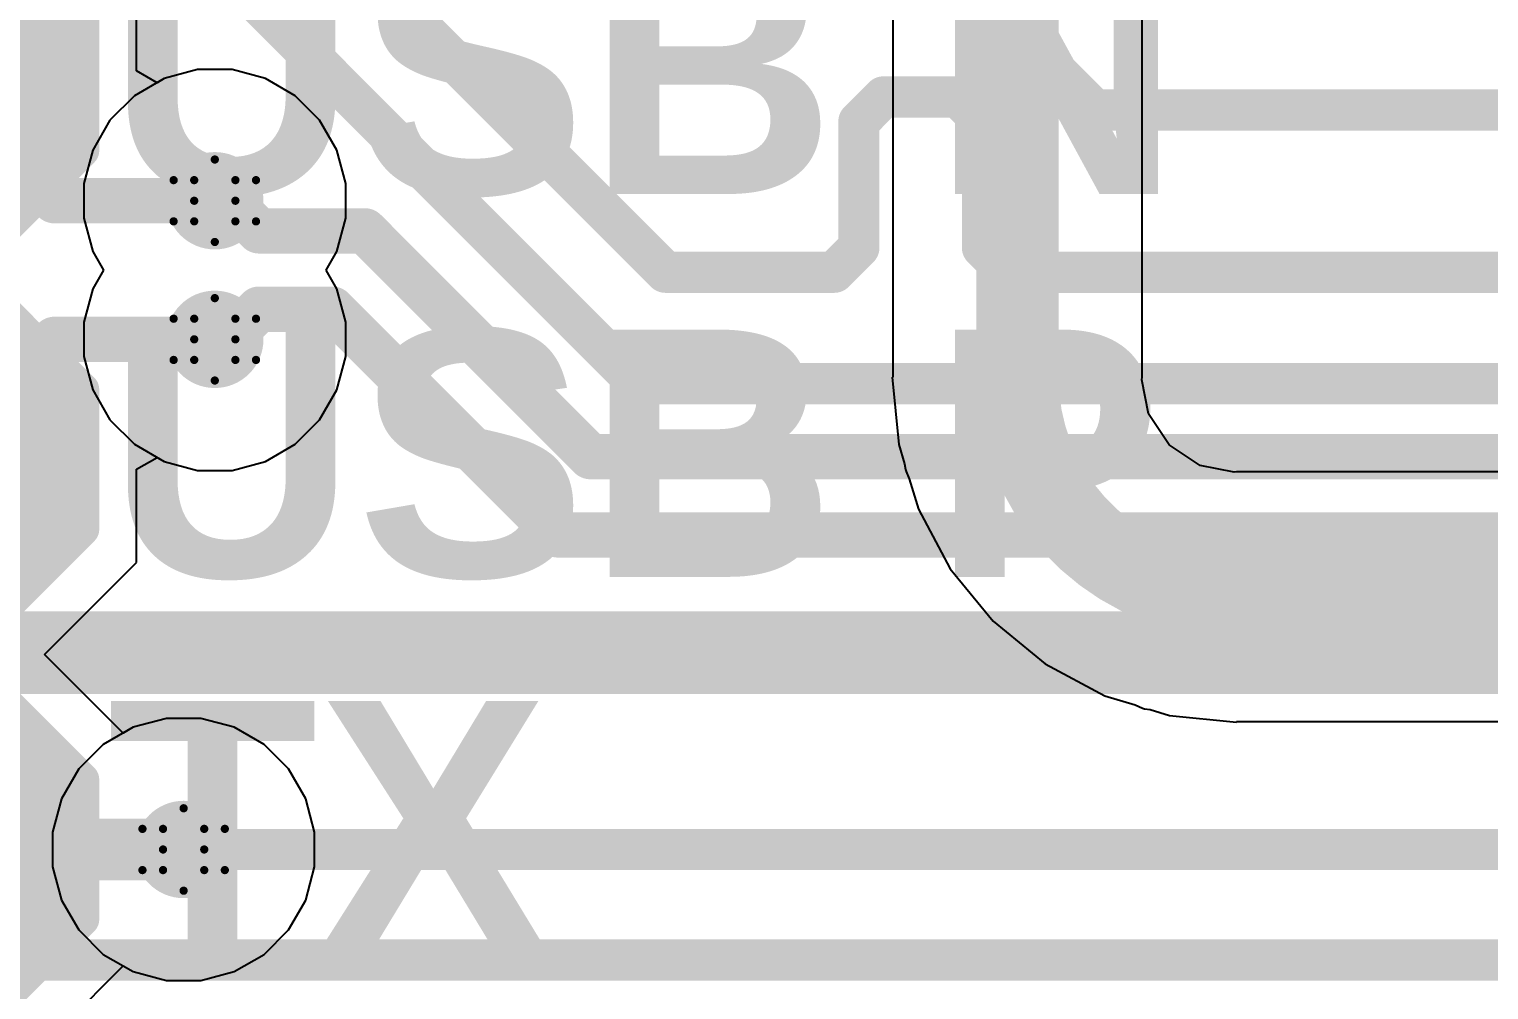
# Model space of a CAD drawing. Header units: inches. Extents: x -3 to 5437, y -3 to 5435.
# Drawn here: x 38.63 to 47.63, y 85.32 to 91.24 of the extents above; entities that cross this region are included whole.
import ezdxf

# ---------------------------------------------------------------- set-up
doc = ezdxf.new("R2010")
doc.units = ezdxf.units.IN
for name, color, linetype in [('Bottom Layer', 5, 'Continuous'), ('Drill Drawing', 1, 'Continuous'), ('GND', 16, 'Continuous'), ('PWR', 76, 'Continuous'), ('Top Layer', 1, 'Continuous'), ('Top Overlay', 2, 'Continuous'), ('Top Paste', 8, 'Continuous'), ('Top Solder', 216, 'Continuous'), ('Via Holes', 16, 'Continuous')]:
    doc.layers.add(name, color=color, linetype=linetype)
doc.styles.add('Arial_Bold', font='', dxfattribs={"height": 0.2})
doc.styles.get('Arial_Bold').set_extended_font_data('Arial', bold=True)

# ---------------------------------------------------------------- blocks, each defined once
blk = doc.blocks.new('T__________91')
at = {"layer": 'Top Layer'}
blk.add_hatch(color=1, dxfattribs=at).paths.add_polyline_path([(0.381, 0.762), (-0.381, 0.762), (-0.762, 0.381), (-0.762, -0.381), (-0.381, -0.762), (0.381, -0.762), (0.762, -0.381), (0.762, 0.381)])
at = {"layer": 'Top Paste'}
blk.add_hatch(color=8, dxfattribs=at).paths.add_polyline_path([(0.381, 0.762), (-0.381, 0.762), (-0.762, 0.381), (-0.762, -0.381), (-0.381, -0.762), (0.381, -0.762), (0.762, -0.381), (0.762, 0.381)])
at = {"layer": 'Top Solder'}
blk.add_hatch(color=216, dxfattribs=at).paths.add_polyline_path([(0.4318, 0.8636), (-0.4318, 0.8636), (-0.8636, 0.4318), (-0.8636, -0.4318), (-0.4318, -0.8636), (0.4318, -0.8636), (0.8636, -0.4318), (0.8636, 0.4318)])
at = {"layer": 'Top Overlay'}
for points in [[(-0.9398, 0.4318, 0.2, 0.2, 0), (-0.4318, 0.9398, 0.2, 0.2, 0)], [(-0.4318, 0.9398, 0.2, 0.2, 0), (0.4318, 0.9398, 0.2, 0.2, 0)], [(0.4318, 0.9398, 0.2, 0.2, 0), (0.9398, 0.4318, 0.2, 0.2, 0)], [(-0.9398, -0.4318, 0.2, 0.2, 0), (-0.9398, 0.4318, 0.2, 0.2, 0)], [(0.9398, -0.4318, 0.2, 0.2, 0), (0.9398, 0.4318, 0.2, 0.2, 0)], [(-0.9398, -0.4318, 0.2, 0.2, 0), (-0.4318, -0.9398, 0.2, 0.2, 0)], [(0.4318, -0.9398, 0.2, 0.2, 0), (0.9398, -0.4318, 0.2, 0.2, 0)], [(-0.4318, -0.9398, 0.2, 0.2, 0), (0.4318, -0.9398, 0.2, 0.2, 0)]]:
    blk.add_lwpolyline(points, format="xyseb", dxfattribs=at)
for points in [[(-0.4818, 0.9398, 0.1, 0.1, 1), (-0.3818, 0.9398, 0.1, 0.1, 1)], [(-0.4818, 0.9398, 0.1, 0.1, 1), (-0.3818, 0.9398, 0.1, 0.1, 1)], [(0.3818, 0.9398, 0.1, 0.1, 1), (0.4818, 0.9398, 0.1, 0.1, 1)], [(0.3818, 0.9398, 0.1, 0.1, 1), (0.4818, 0.9398, 0.1, 0.1, 1)], [(-0.9898, 0.4318, 0.1, 0.1, 1), (-0.8898, 0.4318, 0.1, 0.1, 1)], [(-0.9898, 0.4318, 0.1, 0.1, 1), (-0.8898, 0.4318, 0.1, 0.1, 1)], [(0.8898, 0.4318, 0.1, 0.1, 1), (0.9898, 0.4318, 0.1, 0.1, 1)], [(0.8898, 0.4318, 0.1, 0.1, 1), (0.9898, 0.4318, 0.1, 0.1, 1)], [(-0.9898, -0.4318, 0.1, 0.1, 1), (-0.8898, -0.4318, 0.1, 0.1, 1)], [(-0.9898, -0.4318, 0.1, 0.1, 1), (-0.8898, -0.4318, 0.1, 0.1, 1)], [(0.8898, -0.4318, 0.1, 0.1, 1), (0.9898, -0.4318, 0.1, 0.1, 1)], [(0.8898, -0.4318, 0.1, 0.1, 1), (0.9898, -0.4318, 0.1, 0.1, 1)], [(-0.4818, -0.9398, 0.1, 0.1, 1), (-0.3818, -0.9398, 0.1, 0.1, 1)], [(-0.4818, -0.9398, 0.1, 0.1, 1), (-0.3818, -0.9398, 0.1, 0.1, 1)], [(0.3818, -0.9398, 0.1, 0.1, 1), (0.4818, -0.9398, 0.1, 0.1, 1)], [(0.3818, -0.9398, 0.1, 0.1, 1), (0.4818, -0.9398, 0.1, 0.1, 1)]]:
    blk.add_lwpolyline(points, format="xyseb", close=True, dxfattribs=at)
blk = doc.blocks.new('T__________92')
at = {"layer": 'Top Layer'}
blk.add_hatch(color=1, dxfattribs=at).paths.add_polyline_path([(0.381, 0.762), (-0.381, 0.762), (-0.762, 0.381), (-0.762, -0.381), (-0.381, -0.762), (0.381, -0.762), (0.762, -0.381), (0.762, 0.381)])
at = {"layer": 'Top Paste'}
blk.add_hatch(color=8, dxfattribs=at).paths.add_polyline_path([(0.381, 0.762), (-0.381, 0.762), (-0.762, 0.381), (-0.762, -0.381), (-0.381, -0.762), (0.381, -0.762), (0.762, -0.381), (0.762, 0.381)])
at = {"layer": 'Top Solder'}
blk.add_hatch(color=216, dxfattribs=at).paths.add_polyline_path([(0.4318, 0.8636), (-0.4318, 0.8636), (-0.8636, 0.4318), (-0.8636, -0.4318), (-0.4318, -0.8636), (0.4318, -0.8636), (0.8636, -0.4318), (0.8636, 0.4318)])
at = {"layer": 'Top Overlay'}
for points in [[(-0.9398, 0.4318, 0.2, 0.2, 0), (-0.4318, 0.9398, 0.2, 0.2, 0)], [(-0.4318, 0.9398, 0.2, 0.2, 0), (0.4318, 0.9398, 0.2, 0.2, 0)], [(0.4318, 0.9398, 0.2, 0.2, 0), (0.9398, 0.4318, 0.2, 0.2, 0)], [(-0.9398, -0.4318, 0.2, 0.2, 0), (-0.9398, 0.4318, 0.2, 0.2, 0)], [(0.9398, -0.4318, 0.2, 0.2, 0), (0.9398, 0.4318, 0.2, 0.2, 0)], [(-0.9398, -0.4318, 0.2, 0.2, 0), (-0.4318, -0.9398, 0.2, 0.2, 0)], [(0.4318, -0.9398, 0.2, 0.2, 0), (0.9398, -0.4318, 0.2, 0.2, 0)], [(-0.4318, -0.9398, 0.2, 0.2, 0), (0.4318, -0.9398, 0.2, 0.2, 0)]]:
    blk.add_lwpolyline(points, format="xyseb", dxfattribs=at)
for points in [[(-0.4818, 0.9398, 0.1, 0.1, 1), (-0.3818, 0.9398, 0.1, 0.1, 1)], [(-0.4818, 0.9398, 0.1, 0.1, 1), (-0.3818, 0.9398, 0.1, 0.1, 1)], [(0.3818, 0.9398, 0.1, 0.1, 1), (0.4818, 0.9398, 0.1, 0.1, 1)], [(0.3818, 0.9398, 0.1, 0.1, 1), (0.4818, 0.9398, 0.1, 0.1, 1)], [(-0.9898, 0.4318, 0.1, 0.1, 1), (-0.8898, 0.4318, 0.1, 0.1, 1)], [(-0.9898, 0.4318, 0.1, 0.1, 1), (-0.8898, 0.4318, 0.1, 0.1, 1)], [(0.8898, 0.4318, 0.1, 0.1, 1), (0.9898, 0.4318, 0.1, 0.1, 1)], [(0.8898, 0.4318, 0.1, 0.1, 1), (0.9898, 0.4318, 0.1, 0.1, 1)], [(-0.9898, -0.4318, 0.1, 0.1, 1), (-0.8898, -0.4318, 0.1, 0.1, 1)], [(-0.9898, -0.4318, 0.1, 0.1, 1), (-0.8898, -0.4318, 0.1, 0.1, 1)], [(0.8898, -0.4318, 0.1, 0.1, 1), (0.9898, -0.4318, 0.1, 0.1, 1)], [(0.8898, -0.4318, 0.1, 0.1, 1), (0.9898, -0.4318, 0.1, 0.1, 1)], [(-0.4818, -0.9398, 0.1, 0.1, 1), (-0.3818, -0.9398, 0.1, 0.1, 1)], [(-0.4818, -0.9398, 0.1, 0.1, 1), (-0.3818, -0.9398, 0.1, 0.1, 1)], [(0.3818, -0.9398, 0.1, 0.1, 1), (0.4818, -0.9398, 0.1, 0.1, 1)], [(0.3818, -0.9398, 0.1, 0.1, 1), (0.4818, -0.9398, 0.1, 0.1, 1)]]:
    blk.add_lwpolyline(points, format="xyseb", close=True, dxfattribs=at)
blk = doc.blocks.new('T__________93')
at = {"layer": 'Top Layer'}
blk.add_hatch(color=1, dxfattribs=at).paths.add_polyline_path([(0.381, 0.762), (-0.381, 0.762), (-0.762, 0.381), (-0.762, -0.381), (-0.381, -0.762), (0.381, -0.762), (0.762, -0.381), (0.762, 0.381)])
at = {"layer": 'Top Paste'}
blk.add_hatch(color=8, dxfattribs=at).paths.add_polyline_path([(0.381, 0.762), (-0.381, 0.762), (-0.762, 0.381), (-0.762, -0.381), (-0.381, -0.762), (0.381, -0.762), (0.762, -0.381), (0.762, 0.381)])
at = {"layer": 'Top Solder'}
blk.add_hatch(color=216, dxfattribs=at).paths.add_polyline_path([(0.4318, 0.8636), (-0.4318, 0.8636), (-0.8636, 0.4318), (-0.8636, -0.4318), (-0.4318, -0.8636), (0.4318, -0.8636), (0.8636, -0.4318), (0.8636, 0.4318)])
at = {"layer": 'Top Overlay'}
for points in [[(-0.9398, 0.4318, 0.2, 0.2, 0), (-0.4318, 0.9398, 0.2, 0.2, 0)], [(-0.4318, 0.9398, 0.2, 0.2, 0), (0.4318, 0.9398, 0.2, 0.2, 0)], [(0.4318, 0.9398, 0.2, 0.2, 0), (0.9398, 0.4318, 0.2, 0.2, 0)], [(-0.9398, -0.4318, 0.2, 0.2, 0), (-0.9398, 0.4318, 0.2, 0.2, 0)], [(0.9398, -0.4318, 0.2, 0.2, 0), (0.9398, 0.4318, 0.2, 0.2, 0)], [(-0.9398, -0.4318, 0.2, 0.2, 0), (-0.4318, -0.9398, 0.2, 0.2, 0)], [(0.4318, -0.9398, 0.2, 0.2, 0), (0.9398, -0.4318, 0.2, 0.2, 0)], [(-0.4318, -0.9398, 0.2, 0.2, 0), (0.4318, -0.9398, 0.2, 0.2, 0)]]:
    blk.add_lwpolyline(points, format="xyseb", dxfattribs=at)
for points in [[(-0.4818, 0.9398, 0.1, 0.1, 1), (-0.3818, 0.9398, 0.1, 0.1, 1)], [(-0.4818, 0.9398, 0.1, 0.1, 1), (-0.3818, 0.9398, 0.1, 0.1, 1)], [(0.3818, 0.9398, 0.1, 0.1, 1), (0.4818, 0.9398, 0.1, 0.1, 1)], [(0.3818, 0.9398, 0.1, 0.1, 1), (0.4818, 0.9398, 0.1, 0.1, 1)], [(-0.9898, 0.4318, 0.1, 0.1, 1), (-0.8898, 0.4318, 0.1, 0.1, 1)], [(-0.9898, 0.4318, 0.1, 0.1, 1), (-0.8898, 0.4318, 0.1, 0.1, 1)], [(0.8898, 0.4318, 0.1, 0.1, 1), (0.9898, 0.4318, 0.1, 0.1, 1)], [(0.8898, 0.4318, 0.1, 0.1, 1), (0.9898, 0.4318, 0.1, 0.1, 1)], [(-0.9898, -0.4318, 0.1, 0.1, 1), (-0.8898, -0.4318, 0.1, 0.1, 1)], [(-0.9898, -0.4318, 0.1, 0.1, 1), (-0.8898, -0.4318, 0.1, 0.1, 1)], [(0.8898, -0.4318, 0.1, 0.1, 1), (0.9898, -0.4318, 0.1, 0.1, 1)], [(0.8898, -0.4318, 0.1, 0.1, 1), (0.9898, -0.4318, 0.1, 0.1, 1)], [(-0.4818, -0.9398, 0.1, 0.1, 1), (-0.3818, -0.9398, 0.1, 0.1, 1)], [(-0.4818, -0.9398, 0.1, 0.1, 1), (-0.3818, -0.9398, 0.1, 0.1, 1)], [(0.3818, -0.9398, 0.1, 0.1, 1), (0.4818, -0.9398, 0.1, 0.1, 1)], [(0.3818, -0.9398, 0.1, 0.1, 1), (0.4818, -0.9398, 0.1, 0.1, 1)]]:
    blk.add_lwpolyline(points, format="xyseb", close=True, dxfattribs=at)

msp = doc.modelspace()

# ---------------------------------------------------------------- hatches: boundary and pattern name
at = {"layer": 'Bottom Layer'}
h = msp.add_hatch(color=5, dxfattribs=at)
edge = h.paths.add_edge_path()
edge.add_arc((39.7764, 90.1801), 0.3, 0, 360)
h = msp.add_hatch(color=5, dxfattribs=at)
edge = h.paths.add_edge_path()
edge.add_arc((39.7764, 89.3261), 0.3, 0, 360)
h = msp.add_hatch(color=5, dxfattribs=at)
edge = h.paths.add_edge_path()
edge.add_arc((39.5842, 86.1822), 0.3, 0, 360)
at = {"layer": 'GND'}
h = msp.add_hatch(color=16, dxfattribs=at)
edge = h.paths.add_edge_path()
edge.add_arc((39.7764, 90.1801), 0.3, 0, 360)
h = msp.add_hatch(color=16, dxfattribs=at)
edge = h.paths.add_edge_path()
edge.add_arc((39.7764, 89.3261), 0.3, 0, 360)
h = msp.add_hatch(color=16, dxfattribs=at)
edge = h.paths.add_edge_path()
edge.add_arc((39.5842, 86.1822), 0.3, 0, 360)
at = {"layer": 'PWR'}
h = msp.add_hatch(color=76, dxfattribs=at)
edge = h.paths.add_edge_path()
edge.add_arc((39.7764, 90.1801), 0.3, 0, 360)
h = msp.add_hatch(color=76, dxfattribs=at)
edge = h.paths.add_edge_path()
edge.add_arc((39.7764, 89.3261), 0.3, 0, 360)
h = msp.add_hatch(color=76, dxfattribs=at)
edge = h.paths.add_edge_path()
edge.add_arc((39.5842, 86.1822), 0.3, 0, 360)
at = {"layer": 'Top Layer'}
h = msp.add_hatch(color=1, dxfattribs=at)
edge = h.paths.add_edge_path()
edge.add_arc((39.7764, 90.1801), 0.3, 0, 360)
h = msp.add_hatch(color=1, dxfattribs=at)
edge = h.paths.add_edge_path()
edge.add_arc((39.7764, 89.3261), 0.3, 0, 360)
h = msp.add_hatch(color=1, dxfattribs=at)
edge = h.paths.add_edge_path()
edge.add_arc((39.5842, 86.1822), 0.3, 0, 360)
at = {"layer": 'Via Holes'}
h = msp.add_hatch(color=7, dxfattribs=at)
edge = h.paths.add_edge_path()
edge.add_arc((39.7764, 90.1801), 0.15, 0, 360)
h = msp.add_hatch(color=7, dxfattribs=at)
edge = h.paths.add_edge_path()
edge.add_arc((39.7764, 89.3261), 0.15, 0, 360)
h = msp.add_hatch(color=7, dxfattribs=at)
edge = h.paths.add_edge_path()
edge.add_arc((39.5842, 86.1822), 0.15, 0, 360)

# ---------------------------------------------------------------- linework, layer by layer
at = {"layer": 'Bottom Layer'}
for points in [[(40.0065, 92.2887, 0.254, 0.254, 0), (42.5557, 89.7395, 0.254, 0.254, 0)], [(39.4828, 91.9562, 0.254, 0.254, 0), (42.3866, 89.0524, 0.254, 0.254, 0)], [(44.4504, 91.4908, 0.254, 0.254, 0), (45.2017, 90.7395, 0.254, 0.254, 0)], [(43.7485, 90.6676, 0.254, 0.254, 0), (43.9009, 90.82, 0.254, 0.254, 0)], [(43.9009, 90.82, 0.254, 0.254, 0), (44.3581, 90.82, 0.254, 0.254, 0)], [(44.3581, 90.82, 0.254, 0.254, 0), (44.5105, 90.6676, 0.254, 0.254, 0)], [(45.2017, 90.7395, 0.254, 0.254, 0), (50.5007, 90.7395, 0.254, 0.254, 0)], [(43.7485, 89.8919, 0.254, 0.254, 0), (43.7485, 90.6676, 0.254, 0.254, 0)], [(44.5105, 89.8919, 0.254, 0.254, 0), (44.5105, 90.6676, 0.254, 0.254, 0)], [(39.7764, 90.1801, 0.2794, 0.2794, 0), (39.8632, 90.1801, 0.2794, 0.2794, 0)], [(39.8632, 90.1801, 0.2794, 0.2794, 0), (40.0489, 89.9944, 0.2794, 0.2794, 0)], [(40.0489, 89.9944, 0.2794, 0.2794, 0), (40.7017, 89.9944, 0.2794, 0.2794, 0)], [(40.7017, 89.9944, 0.2794, 0.2794, 0), (42.0927, 88.6034, 0.2794, 0.2794, 0)], [(43.5961, 89.7395, 0.254, 0.254, 0), (43.7485, 89.8919, 0.254, 0.254, 0)], [(44.5105, 89.8919, 0.254, 0.254, 0), (44.6629, 89.7395, 0.254, 0.254, 0)], [(42.5557, 89.7395, 0.254, 0.254, 0), (43.4691, 89.7395, 0.254, 0.254, 0)], [(43.4691, 89.7395, 0.254, 0.254, 0), (43.5961, 89.7395, 0.254, 0.254, 0)], [(44.6629, 89.7395, 0.254, 0.254, 0), (46.4802, 89.7395, 0.254, 0.254, 0)], [(46.4802, 89.7395, 0.254, 0.254, 0), (50.5007, 89.7395, 0.254, 0.254, 0)], [(39.8632, 89.3261, 0.2794, 0.2794, 0), (40.0489, 89.5118, 0.2794, 0.2794, 0)], [(40.0489, 89.5118, 0.2794, 0.2794, 0), (40.5018, 89.5118, 0.2794, 0.2794, 0)], [(40.5018, 89.5118, 0.2794, 0.2794, 0), (41.8928, 88.1208, 0.2794, 0.2794, 0)], [(39.7764, 89.3261, 0.2794, 0.2794, 0), (39.8632, 89.3261, 0.2794, 0.2794, 0)], [(42.3866, 89.0524, 0.254, 0.254, 0), (51.9186, 89.0524, 0.254, 0.254, 0)], [(42.0927, 88.6034, 0.2794, 0.2794, 0), (52.0983, 88.6034, 0.2794, 0.2794, 0)], [(41.8928, 88.1208, 0.2794, 0.2794, 0), (52.2982, 88.1208, 0.2794, 0.2794, 0)], [(36.8094, 87.3953, 0.508, 0.508, 0), (53.0667, 87.3953, 0.508, 0.508, 0)], [(39.5842, 86.1822, 0.254, 0.254, 0), (53.242, 86.1822, 0.254, 0.254, 0)], [(35.9539, 85.5012, 0.254, 0.254, 0), (63.8099, 85.5012, 0.254, 0.254, 0)]]:
    msp.add_lwpolyline(points, format="xyseb", dxfattribs=at)
for points in [[(43.8374, 90.82, 0.127, 0.127, 1), (43.9644, 90.82, 0.127, 0.127, 1)], [(43.8374, 90.82, 0.127, 0.127, 1), (43.9644, 90.82, 0.127, 0.127, 1)], [(44.2946, 90.82, 0.127, 0.127, 1), (44.4216, 90.82, 0.127, 0.127, 1)], [(44.2946, 90.82, 0.127, 0.127, 1), (44.4216, 90.82, 0.127, 0.127, 1)], [(45.1382, 90.7395, 0.127, 0.127, 1), (45.2652, 90.7395, 0.127, 0.127, 1)], [(45.1382, 90.7395, 0.127, 0.127, 1), (45.2652, 90.7395, 0.127, 0.127, 1)], [(43.685, 90.6676, 0.127, 0.127, 1), (43.812, 90.6676, 0.127, 0.127, 1)], [(43.685, 90.6676, 0.127, 0.127, 1), (43.812, 90.6676, 0.127, 0.127, 1)], [(44.447, 90.6676, 0.127, 0.127, 1), (44.574, 90.6676, 0.127, 0.127, 1)], [(44.447, 90.6676, 0.127, 0.127, 1), (44.574, 90.6676, 0.127, 0.127, 1)], [(39.7066, 90.1801, 0.1397, 0.1397, 1), (39.8463, 90.1801, 0.1397, 0.1397, 1)], [(39.7933, 90.1801, 0.1397, 0.1397, 1), (39.933, 90.1801, 0.1397, 0.1397, 1)], [(39.7933, 90.1801, 0.1397, 0.1397, 1), (39.933, 90.1801, 0.1397, 0.1397, 1)], [(39.979, 89.9944, 0.1397, 0.1397, 1), (40.1187, 89.9944, 0.1397, 0.1397, 1)], [(39.979, 89.9944, 0.1397, 0.1397, 1), (40.1187, 89.9944, 0.1397, 0.1397, 1)], [(40.6318, 89.9944, 0.1397, 0.1397, 1), (40.7715, 89.9944, 0.1397, 0.1397, 1)], [(40.6318, 89.9944, 0.1397, 0.1397, 1), (40.7715, 89.9944, 0.1397, 0.1397, 1)], [(43.685, 89.8919, 0.127, 0.127, 1), (43.812, 89.8919, 0.127, 0.127, 1)], [(43.685, 89.8919, 0.127, 0.127, 1), (43.812, 89.8919, 0.127, 0.127, 1)], [(44.447, 89.8919, 0.127, 0.127, 1), (44.574, 89.8919, 0.127, 0.127, 1)], [(44.447, 89.8919, 0.127, 0.127, 1), (44.574, 89.8919, 0.127, 0.127, 1)], [(42.4922, 89.7395, 0.127, 0.127, 1), (42.6192, 89.7395, 0.127, 0.127, 1)], [(42.4922, 89.7395, 0.127, 0.127, 1), (42.6192, 89.7395, 0.127, 0.127, 1)], [(43.4056, 89.7395, 0.127, 0.127, 1), (43.5326, 89.7395, 0.127, 0.127, 1)], [(43.4056, 89.7395, 0.127, 0.127, 1), (43.5326, 89.7395, 0.127, 0.127, 1)], [(43.5326, 89.7395, 0.127, 0.127, 1), (43.6596, 89.7395, 0.127, 0.127, 1)], [(43.5326, 89.7395, 0.127, 0.127, 1), (43.6596, 89.7395, 0.127, 0.127, 1)], [(44.5994, 89.7395, 0.127, 0.127, 1), (44.7264, 89.7395, 0.127, 0.127, 1)], [(44.5994, 89.7395, 0.127, 0.127, 1), (44.7264, 89.7395, 0.127, 0.127, 1)], [(46.4167, 89.7395, 0.127, 0.127, 1), (46.5437, 89.7395, 0.127, 0.127, 1)], [(46.4167, 89.7395, 0.127, 0.127, 1), (46.5437, 89.7395, 0.127, 0.127, 1)], [(39.979, 89.5118, 0.1397, 0.1397, 1), (40.1187, 89.5118, 0.1397, 0.1397, 1)], [(39.979, 89.5118, 0.1397, 0.1397, 1), (40.1187, 89.5118, 0.1397, 0.1397, 1)], [(40.4319, 89.5118, 0.1397, 0.1397, 1), (40.5716, 89.5118, 0.1397, 0.1397, 1)], [(40.4319, 89.5118, 0.1397, 0.1397, 1), (40.5716, 89.5118, 0.1397, 0.1397, 1)], [(39.7066, 89.3261, 0.1397, 0.1397, 1), (39.8463, 89.3261, 0.1397, 0.1397, 1)], [(39.7933, 89.3261, 0.1397, 0.1397, 1), (39.933, 89.3261, 0.1397, 0.1397, 1)], [(39.7933, 89.3261, 0.1397, 0.1397, 1), (39.933, 89.3261, 0.1397, 0.1397, 1)], [(42.3231, 89.0524, 0.127, 0.127, 1), (42.4501, 89.0524, 0.127, 0.127, 1)], [(42.3231, 89.0524, 0.127, 0.127, 1), (42.4501, 89.0524, 0.127, 0.127, 1)], [(42.0228, 88.6034, 0.1397, 0.1397, 1), (42.1625, 88.6034, 0.1397, 0.1397, 1)], [(42.0228, 88.6034, 0.1397, 0.1397, 1), (42.1625, 88.6034, 0.1397, 0.1397, 1)], [(41.8229, 88.1208, 0.1397, 0.1397, 1), (41.9626, 88.1208, 0.1397, 0.1397, 1)], [(41.8229, 88.1208, 0.1397, 0.1397, 1), (41.9626, 88.1208, 0.1397, 0.1397, 1)], [(39.5207, 86.1822, 0.127, 0.127, 1), (39.6477, 86.1822, 0.127, 0.127, 1)]]:
    msp.add_lwpolyline(points, format="xyseb", close=True, dxfattribs=at)
at = {"layer": 'Drill Drawing'}
for points in [[(39.6494, 90.3071, 0.0508, 0.0508, 0), (39.7764, 90.4341, 0.0508, 0.0508, 0)], [(39.7764, 90.4341, 0.0508, 0.0508, 0), (39.9034, 90.3071, 0.0508, 0.0508, 0)], [(39.5224, 90.3071, 0.0508, 0.0508, 0), (39.6494, 90.1801, 0.0508, 0.0508, 0)], [(39.5224, 90.3071, 0.0508, 0.0508, 0), (39.6494, 90.3071, 0.0508, 0.0508, 0)], [(39.9034, 90.3071, 0.0508, 0.0508, 0), (40.0304, 90.3071, 0.0508, 0.0508, 0)], [(39.9034, 90.1801, 0.0508, 0.0508, 0), (40.0304, 90.3071, 0.0508, 0.0508, 0)], [(39.5224, 90.0531, 0.0508, 0.0508, 0), (39.6494, 90.1801, 0.0508, 0.0508, 0)], [(39.9034, 90.1801, 0.0508, 0.0508, 0), (40.0304, 90.0531, 0.0508, 0.0508, 0)], [(39.5224, 90.0531, 0.0508, 0.0508, 0), (39.6494, 90.0531, 0.0508, 0.0508, 0)], [(39.6494, 90.0531, 0.0508, 0.0508, 0), (39.7764, 89.9261, 0.0508, 0.0508, 0)], [(39.7764, 89.9261, 0.0508, 0.0508, 0), (39.9034, 90.0531, 0.0508, 0.0508, 0)], [(39.9034, 90.0531, 0.0508, 0.0508, 0), (40.0304, 90.0531, 0.0508, 0.0508, 0)], [(39.6494, 89.4531, 0.0508, 0.0508, 0), (39.7764, 89.5801, 0.0508, 0.0508, 0)], [(39.7764, 89.5801, 0.0508, 0.0508, 0), (39.9034, 89.4531, 0.0508, 0.0508, 0)], [(39.5224, 89.4531, 0.0508, 0.0508, 0), (39.6494, 89.3261, 0.0508, 0.0508, 0)], [(39.5224, 89.4531, 0.0508, 0.0508, 0), (39.6494, 89.4531, 0.0508, 0.0508, 0)], [(39.9034, 89.4531, 0.0508, 0.0508, 0), (40.0304, 89.4531, 0.0508, 0.0508, 0)], [(39.9034, 89.3261, 0.0508, 0.0508, 0), (40.0304, 89.4531, 0.0508, 0.0508, 0)], [(39.5224, 89.1991, 0.0508, 0.0508, 0), (39.6494, 89.3261, 0.0508, 0.0508, 0)], [(39.9034, 89.3261, 0.0508, 0.0508, 0), (40.0304, 89.1991, 0.0508, 0.0508, 0)], [(39.5224, 89.1991, 0.0508, 0.0508, 0), (39.6494, 89.1991, 0.0508, 0.0508, 0)], [(39.6494, 89.1991, 0.0508, 0.0508, 0), (39.7764, 89.0721, 0.0508, 0.0508, 0)], [(39.7764, 89.0721, 0.0508, 0.0508, 0), (39.9034, 89.1991, 0.0508, 0.0508, 0)], [(39.9034, 89.1991, 0.0508, 0.0508, 0), (40.0304, 89.1991, 0.0508, 0.0508, 0)], [(39.4572, 86.3092, 0.0508, 0.0508, 0), (39.5842, 86.4362, 0.0508, 0.0508, 0)], [(39.5842, 86.4362, 0.0508, 0.0508, 0), (39.7112, 86.3092, 0.0508, 0.0508, 0)], [(39.3302, 86.3092, 0.0508, 0.0508, 0), (39.4572, 86.1822, 0.0508, 0.0508, 0)], [(39.3302, 86.3092, 0.0508, 0.0508, 0), (39.4572, 86.3092, 0.0508, 0.0508, 0)], [(39.7112, 86.3092, 0.0508, 0.0508, 0), (39.8382, 86.3092, 0.0508, 0.0508, 0)], [(39.7112, 86.1822, 0.0508, 0.0508, 0), (39.8382, 86.3092, 0.0508, 0.0508, 0)], [(39.3302, 86.0552, 0.0508, 0.0508, 0), (39.4572, 86.1822, 0.0508, 0.0508, 0)], [(39.7112, 86.1822, 0.0508, 0.0508, 0), (39.8382, 86.0552, 0.0508, 0.0508, 0)], [(39.3302, 86.0552, 0.0508, 0.0508, 0), (39.4572, 86.0552, 0.0508, 0.0508, 0)], [(39.4572, 86.0552, 0.0508, 0.0508, 0), (39.5842, 85.9282, 0.0508, 0.0508, 0)], [(39.5842, 85.9282, 0.0508, 0.0508, 0), (39.7112, 86.0552, 0.0508, 0.0508, 0)], [(39.7112, 86.0552, 0.0508, 0.0508, 0), (39.8382, 86.0552, 0.0508, 0.0508, 0)]]:
    msp.add_lwpolyline(points, format="xyseb", dxfattribs=at)
for points in [[(39.7637, 90.4341, 0.0254, 0.0254, 1), (39.7891, 90.4341, 0.0254, 0.0254, 1)], [(39.7637, 90.4341, 0.0254, 0.0254, 1), (39.7891, 90.4341, 0.0254, 0.0254, 1)], [(39.5097, 90.3071, 0.0254, 0.0254, 1), (39.5351, 90.3071, 0.0254, 0.0254, 1)], [(39.5097, 90.3071, 0.0254, 0.0254, 1), (39.5351, 90.3071, 0.0254, 0.0254, 1)], [(39.6367, 90.3071, 0.0254, 0.0254, 1), (39.6621, 90.3071, 0.0254, 0.0254, 1)], [(39.6367, 90.3071, 0.0254, 0.0254, 1), (39.6621, 90.3071, 0.0254, 0.0254, 1)], [(39.8907, 90.3071, 0.0254, 0.0254, 1), (39.9161, 90.3071, 0.0254, 0.0254, 1)], [(39.8907, 90.3071, 0.0254, 0.0254, 1), (39.9161, 90.3071, 0.0254, 0.0254, 1)], [(40.0177, 90.3071, 0.0254, 0.0254, 1), (40.0431, 90.3071, 0.0254, 0.0254, 1)], [(40.0177, 90.3071, 0.0254, 0.0254, 1), (40.0431, 90.3071, 0.0254, 0.0254, 1)], [(39.6367, 90.1801, 0.0254, 0.0254, 1), (39.6621, 90.1801, 0.0254, 0.0254, 1)], [(39.6367, 90.1801, 0.0254, 0.0254, 1), (39.6621, 90.1801, 0.0254, 0.0254, 1)], [(39.8907, 90.1801, 0.0254, 0.0254, 1), (39.9161, 90.1801, 0.0254, 0.0254, 1)], [(39.8907, 90.1801, 0.0254, 0.0254, 1), (39.9161, 90.1801, 0.0254, 0.0254, 1)], [(39.5097, 90.0531, 0.0254, 0.0254, 1), (39.5351, 90.0531, 0.0254, 0.0254, 1)], [(39.5097, 90.0531, 0.0254, 0.0254, 1), (39.5351, 90.0531, 0.0254, 0.0254, 1)], [(39.6367, 90.0531, 0.0254, 0.0254, 1), (39.6621, 90.0531, 0.0254, 0.0254, 1)], [(39.6367, 90.0531, 0.0254, 0.0254, 1), (39.6621, 90.0531, 0.0254, 0.0254, 1)], [(39.8907, 90.0531, 0.0254, 0.0254, 1), (39.9161, 90.0531, 0.0254, 0.0254, 1)], [(39.8907, 90.0531, 0.0254, 0.0254, 1), (39.9161, 90.0531, 0.0254, 0.0254, 1)], [(40.0177, 90.0531, 0.0254, 0.0254, 1), (40.0431, 90.0531, 0.0254, 0.0254, 1)], [(40.0177, 90.0531, 0.0254, 0.0254, 1), (40.0431, 90.0531, 0.0254, 0.0254, 1)], [(39.7637, 89.9261, 0.0254, 0.0254, 1), (39.7891, 89.9261, 0.0254, 0.0254, 1)], [(39.7637, 89.9261, 0.0254, 0.0254, 1), (39.7891, 89.9261, 0.0254, 0.0254, 1)], [(39.7637, 89.5801, 0.0254, 0.0254, 1), (39.7891, 89.5801, 0.0254, 0.0254, 1)], [(39.7637, 89.5801, 0.0254, 0.0254, 1), (39.7891, 89.5801, 0.0254, 0.0254, 1)], [(39.5097, 89.4531, 0.0254, 0.0254, 1), (39.5351, 89.4531, 0.0254, 0.0254, 1)], [(39.5097, 89.4531, 0.0254, 0.0254, 1), (39.5351, 89.4531, 0.0254, 0.0254, 1)], [(39.6367, 89.4531, 0.0254, 0.0254, 1), (39.6621, 89.4531, 0.0254, 0.0254, 1)], [(39.6367, 89.4531, 0.0254, 0.0254, 1), (39.6621, 89.4531, 0.0254, 0.0254, 1)], [(39.8907, 89.4531, 0.0254, 0.0254, 1), (39.9161, 89.4531, 0.0254, 0.0254, 1)], [(39.8907, 89.4531, 0.0254, 0.0254, 1), (39.9161, 89.4531, 0.0254, 0.0254, 1)], [(40.0177, 89.4531, 0.0254, 0.0254, 1), (40.0431, 89.4531, 0.0254, 0.0254, 1)], [(40.0177, 89.4531, 0.0254, 0.0254, 1), (40.0431, 89.4531, 0.0254, 0.0254, 1)], [(39.6367, 89.3261, 0.0254, 0.0254, 1), (39.6621, 89.3261, 0.0254, 0.0254, 1)], [(39.6367, 89.3261, 0.0254, 0.0254, 1), (39.6621, 89.3261, 0.0254, 0.0254, 1)], [(39.8907, 89.3261, 0.0254, 0.0254, 1), (39.9161, 89.3261, 0.0254, 0.0254, 1)], [(39.8907, 89.3261, 0.0254, 0.0254, 1), (39.9161, 89.3261, 0.0254, 0.0254, 1)], [(39.5097, 89.1991, 0.0254, 0.0254, 1), (39.5351, 89.1991, 0.0254, 0.0254, 1)], [(39.5097, 89.1991, 0.0254, 0.0254, 1), (39.5351, 89.1991, 0.0254, 0.0254, 1)], [(39.6367, 89.1991, 0.0254, 0.0254, 1), (39.6621, 89.1991, 0.0254, 0.0254, 1)], [(39.6367, 89.1991, 0.0254, 0.0254, 1), (39.6621, 89.1991, 0.0254, 0.0254, 1)], [(39.8907, 89.1991, 0.0254, 0.0254, 1), (39.9161, 89.1991, 0.0254, 0.0254, 1)], [(39.8907, 89.1991, 0.0254, 0.0254, 1), (39.9161, 89.1991, 0.0254, 0.0254, 1)], [(40.0177, 89.1991, 0.0254, 0.0254, 1), (40.0431, 89.1991, 0.0254, 0.0254, 1)], [(40.0177, 89.1991, 0.0254, 0.0254, 1), (40.0431, 89.1991, 0.0254, 0.0254, 1)], [(39.7637, 89.0721, 0.0254, 0.0254, 1), (39.7891, 89.0721, 0.0254, 0.0254, 1)], [(39.7637, 89.0721, 0.0254, 0.0254, 1), (39.7891, 89.0721, 0.0254, 0.0254, 1)], [(39.5715, 86.4362, 0.0254, 0.0254, 1), (39.5969, 86.4362, 0.0254, 0.0254, 1)], [(39.5715, 86.4362, 0.0254, 0.0254, 1), (39.5969, 86.4362, 0.0254, 0.0254, 1)], [(39.3175, 86.3092, 0.0254, 0.0254, 1), (39.3429, 86.3092, 0.0254, 0.0254, 1)], [(39.3175, 86.3092, 0.0254, 0.0254, 1), (39.3429, 86.3092, 0.0254, 0.0254, 1)], [(39.4445, 86.3092, 0.0254, 0.0254, 1), (39.4699, 86.3092, 0.0254, 0.0254, 1)], [(39.4445, 86.3092, 0.0254, 0.0254, 1), (39.4699, 86.3092, 0.0254, 0.0254, 1)], [(39.6985, 86.3092, 0.0254, 0.0254, 1), (39.7239, 86.3092, 0.0254, 0.0254, 1)], [(39.6985, 86.3092, 0.0254, 0.0254, 1), (39.7239, 86.3092, 0.0254, 0.0254, 1)], [(39.8255, 86.3092, 0.0254, 0.0254, 1), (39.8509, 86.3092, 0.0254, 0.0254, 1)], [(39.8255, 86.3092, 0.0254, 0.0254, 1), (39.8509, 86.3092, 0.0254, 0.0254, 1)], [(39.4445, 86.1822, 0.0254, 0.0254, 1), (39.4699, 86.1822, 0.0254, 0.0254, 1)], [(39.4445, 86.1822, 0.0254, 0.0254, 1), (39.4699, 86.1822, 0.0254, 0.0254, 1)], [(39.6985, 86.1822, 0.0254, 0.0254, 1), (39.7239, 86.1822, 0.0254, 0.0254, 1)], [(39.6985, 86.1822, 0.0254, 0.0254, 1), (39.7239, 86.1822, 0.0254, 0.0254, 1)], [(39.3175, 86.0552, 0.0254, 0.0254, 1), (39.3429, 86.0552, 0.0254, 0.0254, 1)], [(39.3175, 86.0552, 0.0254, 0.0254, 1), (39.3429, 86.0552, 0.0254, 0.0254, 1)], [(39.4445, 86.0552, 0.0254, 0.0254, 1), (39.4699, 86.0552, 0.0254, 0.0254, 1)], [(39.4445, 86.0552, 0.0254, 0.0254, 1), (39.4699, 86.0552, 0.0254, 0.0254, 1)], [(39.6985, 86.0552, 0.0254, 0.0254, 1), (39.7239, 86.0552, 0.0254, 0.0254, 1)], [(39.6985, 86.0552, 0.0254, 0.0254, 1), (39.7239, 86.0552, 0.0254, 0.0254, 1)], [(39.8255, 86.0552, 0.0254, 0.0254, 1), (39.8509, 86.0552, 0.0254, 0.0254, 1)], [(39.8255, 86.0552, 0.0254, 0.0254, 1), (39.8509, 86.0552, 0.0254, 0.0254, 1)], [(39.5715, 85.9282, 0.0254, 0.0254, 1), (39.5969, 85.9282, 0.0254, 0.0254, 1)], [(39.5715, 85.9282, 0.0254, 0.0254, 1), (39.5969, 85.9282, 0.0254, 0.0254, 1)]]:
    msp.add_lwpolyline(points, format="xyseb", close=True, dxfattribs=at)
at = {"layer": 'GND'}
for p, q in [((39.4645, 90.9331), (39.2803, 90.8267)), ((39.67, 90.9881), (39.4645, 90.9331)), ((39.8828, 90.9881), (39.67, 90.9881)), ((40.0883, 90.9331), (39.8828, 90.9881)), ((40.2725, 90.8267), (40.0883, 90.9331)), ((39.2803, 90.8267), (39.1298, 90.6763)), ((40.423, 90.6763), (40.2725, 90.8267)), ((39.1298, 90.6763), (39.0235, 90.492)), ((40.5293, 90.492), (40.423, 90.6763)), ((39.0235, 90.492), (38.9684, 90.2865)), ((40.5844, 90.2865), (40.5293, 90.492)), ((38.9684, 90.2865), (38.9684, 90.0738)), ((40.5844, 90.0738), (40.5844, 90.2865)), ((38.9684, 90.0738), (39.0235, 89.8683)), ((40.5293, 89.8683), (40.5844, 90.0738)), ((39.0235, 89.8683), (39.0899, 89.7531)), ((40.4629, 89.7531), (40.5293, 89.8683)), ((39.0899, 89.7531), (39.0235, 89.638)), ((40.5293, 89.638), (40.4629, 89.7531)), ((39.0235, 89.638), (38.9684, 89.4325)), ((40.5844, 89.4325), (40.5293, 89.638)), ((38.9684, 89.4325), (38.9684, 89.2198)), ((40.5844, 89.2198), (40.5844, 89.4325)), ((38.9684, 89.2198), (39.0235, 89.0143)), ((40.5293, 89.0143), (40.5844, 89.2198)), ((39.0235, 89.0143), (39.1298, 88.83)), ((40.423, 88.83), (40.5293, 89.0143)), ((39.1298, 88.83), (39.2803, 88.6796)), ((40.2725, 88.6796), (40.423, 88.83)), ((39.2803, 88.6796), (39.4645, 88.5732)), ((40.0883, 88.5732), (40.2725, 88.6796)), ((39.4645, 88.5732), (39.67, 88.5181)), ((39.67, 88.5181), (39.8828, 88.5181)), ((39.8828, 88.5181), (40.0883, 88.5732)), ((39.4779, 86.9902), (39.2724, 86.9351)), ((39.6906, 86.9902), (39.4779, 86.9902)), ((39.8961, 86.9351), (39.6906, 86.9902)), ((39.2724, 86.9351), (39.0881, 86.8288)), ((40.0804, 86.8288), (39.8961, 86.9351)), ((39.0881, 86.8288), (38.9377, 86.6783)), ((40.2308, 86.6783), (40.0804, 86.8288)), ((38.9377, 86.6783), (38.8313, 86.4941)), ((40.3372, 86.4941), (40.2308, 86.6783)), ((38.8313, 86.4941), (38.7762, 86.2886)), ((40.3922, 86.2886), (40.3372, 86.4941)), ((38.7762, 86.2886), (38.7762, 86.0758)), ((40.3922, 86.0758), (40.3922, 86.2886)), ((38.7762, 86.0758), (38.8313, 85.8703)), ((40.3372, 85.8703), (40.3922, 86.0758)), ((38.8313, 85.8703), (38.9377, 85.6861)), ((40.2308, 85.6861), (40.3372, 85.8703)), ((38.9377, 85.6861), (39.0881, 85.5356)), ((40.0804, 85.5356), (40.2308, 85.6861)), ((39.0881, 85.5356), (39.2724, 85.4293)), ((39.8961, 85.4293), (40.0804, 85.5356)), ((39.2724, 85.4293), (39.4779, 85.3742)), ((39.6906, 85.3742), (39.8961, 85.4293)), ((39.4779, 85.3742), (39.6906, 85.3742))]:
    msp.add_line(p, q, dxfattribs=at)
at = {"layer": 'PWR'}
for p, q in [((39.4645, 90.9331), (39.2803, 90.8267)), ((39.67, 90.9881), (39.4645, 90.9331)), ((39.8828, 90.9881), (39.67, 90.9881)), ((40.0883, 90.9331), (39.8828, 90.9881)), ((40.2725, 90.8267), (40.0883, 90.9331)), ((39.2803, 90.8267), (39.1298, 90.6763)), ((40.423, 90.6763), (40.2725, 90.8267)), ((39.1298, 90.6763), (39.0235, 90.492)), ((40.5293, 90.492), (40.423, 90.6763)), ((39.0235, 90.492), (38.9684, 90.2865)), ((40.5844, 90.2865), (40.5293, 90.492)), ((38.9684, 90.2865), (38.9684, 90.0738)), ((40.5844, 90.0738), (40.5844, 90.2865)), ((38.9684, 90.0738), (39.0235, 89.8683)), ((40.5293, 89.8683), (40.5844, 90.0738)), ((39.0235, 89.8683), (39.0899, 89.7531)), ((40.4629, 89.7531), (40.5293, 89.8683)), ((39.0899, 89.7531), (39.0235, 89.638)), ((40.5293, 89.638), (40.4629, 89.7531)), ((39.0235, 89.638), (38.9684, 89.4325)), ((40.5844, 89.4325), (40.5293, 89.638)), ((38.9684, 89.4325), (38.9684, 89.2198)), ((40.5844, 89.2198), (40.5844, 89.4325)), ((38.9684, 89.2198), (39.0235, 89.0143)), ((40.5293, 89.0143), (40.5844, 89.2198)), ((39.0235, 89.0143), (39.1298, 88.83)), ((40.423, 88.83), (40.5293, 89.0143)), ((39.1298, 88.83), (39.2803, 88.6796)), ((40.2725, 88.6796), (40.423, 88.83)), ((39.2803, 88.6796), (39.4645, 88.5732)), ((40.0883, 88.5732), (40.2725, 88.6796)), ((39.4645, 88.5732), (39.67, 88.5181)), ((39.67, 88.5181), (39.8828, 88.5181)), ((39.8828, 88.5181), (40.0883, 88.5732)), ((39.4779, 86.9902), (39.2724, 86.9351)), ((39.6906, 86.9902), (39.4779, 86.9902)), ((39.8961, 86.9351), (39.6906, 86.9902)), ((39.2724, 86.9351), (39.0881, 86.8288)), ((40.0804, 86.8288), (39.8961, 86.9351)), ((39.0881, 86.8288), (38.9377, 86.6783)), ((40.2308, 86.6783), (40.0804, 86.8288)), ((38.9377, 86.6783), (38.8313, 86.4941)), ((40.3372, 86.4941), (40.2308, 86.6783)), ((38.8313, 86.4941), (38.7762, 86.2886)), ((40.3922, 86.2886), (40.3372, 86.4941)), ((38.7762, 86.2886), (38.7762, 86.0758)), ((40.3922, 86.0758), (40.3922, 86.2886)), ((38.7762, 86.0758), (38.8313, 85.8703)), ((40.3372, 85.8703), (40.3922, 86.0758)), ((38.8313, 85.8703), (38.9377, 85.6861)), ((40.2308, 85.6861), (40.3372, 85.8703)), ((38.9377, 85.6861), (39.0881, 85.5356)), ((40.0804, 85.5356), (40.2308, 85.6861)), ((39.0881, 85.5356), (39.2724, 85.4293)), ((39.8961, 85.4293), (40.0804, 85.5356)), ((39.2724, 85.4293), (39.4779, 85.3742)), ((39.6906, 85.3742), (39.8961, 85.4293)), ((39.4779, 85.3742), (39.6906, 85.3742))]:
    msp.add_line(p, q, dxfattribs=at)
at = {"layer": 'Top Layer'}
for p, q in [((43.9575, 109.4026), (43.9575, 89.0922)), ((45.4946, 89.0922), (45.4946, 109.4026)), ((39.2938, 90.9812), (39.2938, 91.5551)), ((39.4208, 90.9078), (39.2938, 90.9812)), ((39.4645, 90.9331), (39.4208, 90.9078)), ((39.67, 90.9881), (39.4645, 90.9331)), ((39.8828, 90.9881), (39.67, 90.9881)), ((40.0883, 90.9331), (39.8828, 90.9881)), ((40.2725, 90.8267), (40.0883, 90.9331)), ((40.423, 90.6763), (40.2725, 90.8267)), ((40.5293, 90.492), (40.423, 90.6763)), ((40.5844, 90.2865), (40.5293, 90.492)), ((40.5844, 90.0738), (40.5844, 90.2865)), ((40.5293, 89.8683), (40.5844, 90.0738)), ((40.4629, 89.7531), (40.5293, 89.8683)), ((40.5293, 89.638), (40.4629, 89.7531)), ((40.5844, 89.4325), (40.5293, 89.638)), ((40.5844, 89.2198), (40.5844, 89.4325)), ((40.5293, 89.0143), (40.5844, 89.2198)), ((43.9575, 89.0922), (43.9538, 89.0922)), ((43.9538, 89.0922), (43.9946, 88.6778)), ((45.4925, 89.0765), (45.4946, 89.0922)), ((45.5342, 88.8669), (45.4925, 89.0765)), ((40.423, 88.83), (40.5293, 89.0143)), ((45.6619, 88.6759), (45.5342, 88.8669)), ((40.2725, 88.6796), (40.423, 88.83)), ((40.0883, 88.5732), (40.2725, 88.6796)), ((43.9946, 88.6778), (44.0305, 88.5596)), ((45.8529, 88.5483), (45.6619, 88.6759)), ((39.2938, 88.5251), (39.4208, 88.5985)), ((39.4208, 88.5985), (39.4645, 88.5732)), ((39.2938, 87.9512), (39.2938, 88.5251)), ((39.4645, 88.5732), (39.67, 88.5181)), ((39.67, 88.5181), (39.8828, 88.5181)), ((39.8828, 88.5181), (40.0883, 88.5732)), ((44.0305, 88.5596), (44.0352, 88.5234)), ((44.0352, 88.5234), (44.0398, 88.5124)), ((44.0398, 88.5124), (44.0585, 88.4672)), ((46.0625, 88.5066), (45.8529, 88.5483)), ((46.0782, 88.5087), (46.0625, 88.5066)), ((47.865, 88.5087), (46.0782, 88.5087)), ((44.0585, 88.4672), (44.1155, 88.2793)), ((44.1155, 88.2793), (44.3118, 87.912)), ((38.7268, 87.3842), (39.2938, 87.9512)), ((44.3118, 87.912), (44.576, 87.5901)), ((44.576, 87.5901), (44.8979, 87.3259)), ((39.2112, 86.8998), (38.7268, 87.3842)), ((44.8979, 87.3259), (45.2652, 87.1296)), ((45.2652, 87.1296), (45.4531, 87.0726)), ((45.4531, 87.0726), (45.4984, 87.0538)), ((45.4984, 87.0538), (45.5093, 87.0493)), ((45.5093, 87.0493), (45.5456, 87.0445)), ((45.5456, 87.0445), (45.6637, 87.0087)), ((39.4779, 86.9902), (39.2724, 86.9351)), ((39.6906, 86.9902), (39.4779, 86.9902)), ((39.8961, 86.9351), (39.6906, 86.9902)), ((45.6637, 87.0087), (46.0782, 86.9678)), ((46.0782, 86.9678), (46.0782, 86.9715)), ((46.0782, 86.9715), (47.865, 86.9715)), ((39.2724, 86.9351), (39.2112, 86.8998)), ((40.0804, 86.8288), (39.8961, 86.9351)), ((40.2308, 86.6783), (40.0804, 86.8288)), ((40.3372, 86.4941), (40.2308, 86.6783)), ((40.3922, 86.2886), (40.3372, 86.4941)), ((40.3922, 86.0758), (40.3922, 86.2886)), ((40.3372, 85.8703), (40.3922, 86.0758)), ((40.2308, 85.6861), (40.3372, 85.8703)), ((40.0804, 85.5356), (40.2308, 85.6861)), ((39.8961, 85.4293), (40.0804, 85.5356)), ((38.6588, 84.9122), (39.2112, 85.4646)), ((39.2112, 85.4646), (39.2724, 85.4293)), ((39.2724, 85.4293), (39.4779, 85.3742)), ((39.6906, 85.3742), (39.8961, 85.4293)), ((39.4779, 85.3742), (39.6906, 85.3742))]:
    msp.add_line(p, q, dxfattribs=at)
for points in [[(44.726, 89.0922, 0.508, 0.508, 0), (44.726, 110.2614, 0.508, 0.508, 0)], [(38.0481, 90.9201, 0.2794, 0.2794, 0), (38.7881, 90.1801, 0.2794, 0.2794, 0)], [(38.7881, 90.1801, 0.2794, 0.2794, 0), (39.7764, 90.1801, 0.2794, 0.2794, 0)], [(38.0481, 88.5862, 0.2794, 0.2794, 0), (38.7881, 89.3261, 0.2794, 0.2794, 0)], [(38.7881, 89.3261, 0.2794, 0.2794, 0), (39.7764, 89.3261, 0.2794, 0.2794, 0)], [(44.7776, 88.7223, 0.508, 0.508, -0.069395), (44.726, 89.0922, 0.508, 0.508, 0)], [(45.7082, 87.7917, 0.508, 0.508, -0.259748), (44.7776, 88.7223, 0.508, 0.508, 0)], [(46.0782, 87.7401, 0.508, 0.508, -0.069395), (45.7082, 87.7917, 0.508, 0.508, 0)], [(46.0782, 87.7401, 0.508, 0.508, 0), (49.373, 87.7401, 0.508, 0.508, 0)], [(38.0238, 86.1822, 0.381, 0.381, 0), (39.5842, 86.1822, 0.381, 0.381, 0)]]:
    msp.add_lwpolyline(points, format="xyseb", dxfattribs=at)
for points in [[(38.7182, 90.1801, 0.1397, 0.1397, 1), (38.8579, 90.1801, 0.1397, 0.1397, 1)], [(38.7182, 90.1801, 0.1397, 0.1397, 1), (38.8579, 90.1801, 0.1397, 0.1397, 1)], [(39.7066, 90.1801, 0.1397, 0.1397, 1), (39.8463, 90.1801, 0.1397, 0.1397, 1)], [(38.7182, 89.3261, 0.1397, 0.1397, 1), (38.8579, 89.3261, 0.1397, 0.1397, 1)], [(38.7182, 89.3261, 0.1397, 0.1397, 1), (38.8579, 89.3261, 0.1397, 0.1397, 1)], [(39.7066, 89.3261, 0.1397, 0.1397, 1), (39.8463, 89.3261, 0.1397, 0.1397, 1)], [(44.599, 89.0922, 0.254, 0.254, 1), (44.853, 89.0922, 0.254, 0.254, 1)], [(44.599, 89.0922, 0.254, 0.254, 1), (44.853, 89.0922, 0.254, 0.254, 1)], [(44.6506, 88.7223, 0.254, 0.254, 1), (44.9046, 88.7223, 0.254, 0.254, 1)], [(44.6506, 88.7223, 0.254, 0.254, 1), (44.9046, 88.7223, 0.254, 0.254, 1)], [(45.5812, 87.7917, 0.254, 0.254, 1), (45.8352, 87.7917, 0.254, 0.254, 1)], [(45.5812, 87.7917, 0.254, 0.254, 1), (45.8352, 87.7917, 0.254, 0.254, 1)], [(45.9512, 87.7401, 0.254, 0.254, 1), (46.2052, 87.7401, 0.254, 0.254, 1)], [(45.9512, 87.7401, 0.254, 0.254, 1), (46.2052, 87.7401, 0.254, 0.254, 1)], [(39.489, 86.1822, 0.1905, 0.1905, 1), (39.6795, 86.1822, 0.1905, 0.1905, 1)]]:
    msp.add_lwpolyline(points, format="xyseb", close=True, dxfattribs=at)

# ---------------------------------------------------------------- block references
for name, p in [('T__________91', (38.0238, 90.9201)), ('T__________92', (38.0238, 88.5862)), ('T__________93', (38.0238, 86.1822))]:
    msp.add_blockref(name, p)

# ---------------------------------------------------------------- texts
at = {"layer": 'Top Overlay', "style": 'Arial_Bold'}
for s, p in [('USB N', (39.1126, 90.2217)), ('USB P', (39.1126, 87.8623)), ('TX', (39.1126, 85.5726))]:
    msp.add_text(s, height=1.524, rotation=360, dxfattribs=at).set_placement(p)

doc.saveas('drawing.dxf')
